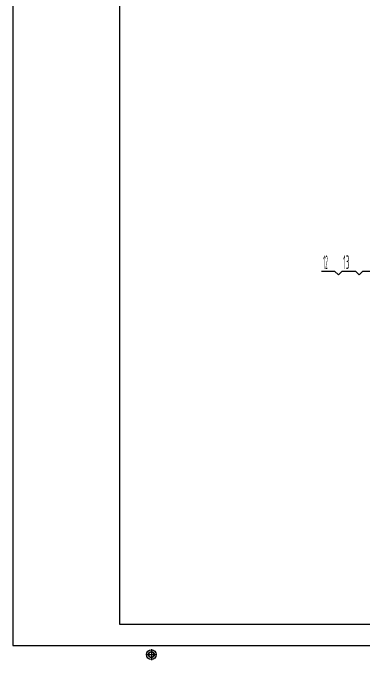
# Model space of a CAD drawing. Header units: millimetres. Extents: x -519 to 6201, y -152 to 4787.
# Drawn here: x -519 to 794, y -20 to 2406 of the extents above; entities that cross this region are included whole.
import ezdxf
from ezdxf.enums import TextEntityAlignment as Align

# ---------------------------------------------------------------- set-up
doc = ezdxf.new("R2010")
doc.units = ezdxf.units.MM
doc.header["$LTSCALE"] = 160
doc.linetypes.add('G', pattern=[2, 1.25, -0.25, 0.25, -0.25])
for name, color, linetype in [('01', 7, 'Continuous'), ('02', 1, 'Continuous'), ('05', 4, 'G'), ('11', 3, 'Continuous')]:
    doc.layers.add(name, color=color, linetype=linetype)
doc.styles.get("Standard").update_dxf_attribs({"font": 'isocp', "width": 0.707, "bigfont": 'intecad.shx'})

# ---------------------------------------------------------------- blocks, each defined once
blk = doc.blocks.new('*U9')
blk.add_circle((0, 0), 10.9)
at = {"layer": '01'}
for p, q in [((0, 10.9), (-9.4, 5.4)), ((-9.4, 5.4), (-9.4, -5.4)), ((9.4, 5.4), (0, 10.9)), ((9.4, -5.4), (9.4, 5.4)), ((-9.4, -5.4), (0, -10.9)), ((0, -10.9), (9.4, -5.4))]:
    blk.add_line(p, q, dxfattribs=at)
blk.add_circle((0, 0), 18, dxfattribs=at)
at = {"layer": '05'}
for p, q in [((-20.5, 0), (19.6, 0)), ((0, 20), (0, -20.4))]:
    blk.add_line(p, q, dxfattribs=at)
blk = doc.blocks.new('*U45')
at = {"layer": '01'}
for points in [[(25, 292), (25, 5)], [(25, 5), (415, 5)]]:
    blk.add_lwpolyline(points, dxfattribs=at)
at = {"layer": '02'}
for points in [[(0, 297), (0, 0)], [(0, 0), (420, 0)]]:
    blk.add_lwpolyline(points, dxfattribs=at)

msp = doc.modelspace()

# ---------------------------------------------------------------- linework, layer by layer
at = {"layer": '02'}
for p, q in [((637.6625, 1437.9097), (687.2625, 1437.9097)), ((687.2625, 1437.9097), (701.4046, 1423.7676)), ((701.4046, 1423.7676), (715.5467, 1437.9097)), ((715.5467, 1437.9097), (765.1467, 1437.9097)), ((765.1467, 1437.9097), (779.2889, 1423.7676)), ((779.2889, 1423.7676), (793.431, 1437.9097)), ((793.431, 1437.9097), (843.031, 1437.9097))]:
    msp.add_line(p, q, dxfattribs=at)

# ---------------------------------------------------------------- block references
at = {"layer": '05', "xscale": 16, "yscale": 16, "zscale": 16}
msp.add_blockref('*U45', (-519.1451, 34.5842), dxfattribs=at)
at = {"layer": '05'}
msp.add_blockref('*U9', (0, 0), dxfattribs=at)

# ---------------------------------------------------------------- texts
at = {"layer": '11'}
for s, width, p, p2 in [('12', 0.297221, (644.8992, 1445.9097), (661.6967, 1445.9097)), ('13', 0.414604, (719.6632, 1445.9097), (742.7012, 1445.9097))]:
    msp.add_text(s, height=50.91169, dxfattribs=dict(at, width=width)).set_placement(p, p2, align=Align.FIT)

doc.saveas('drawing.dxf')
